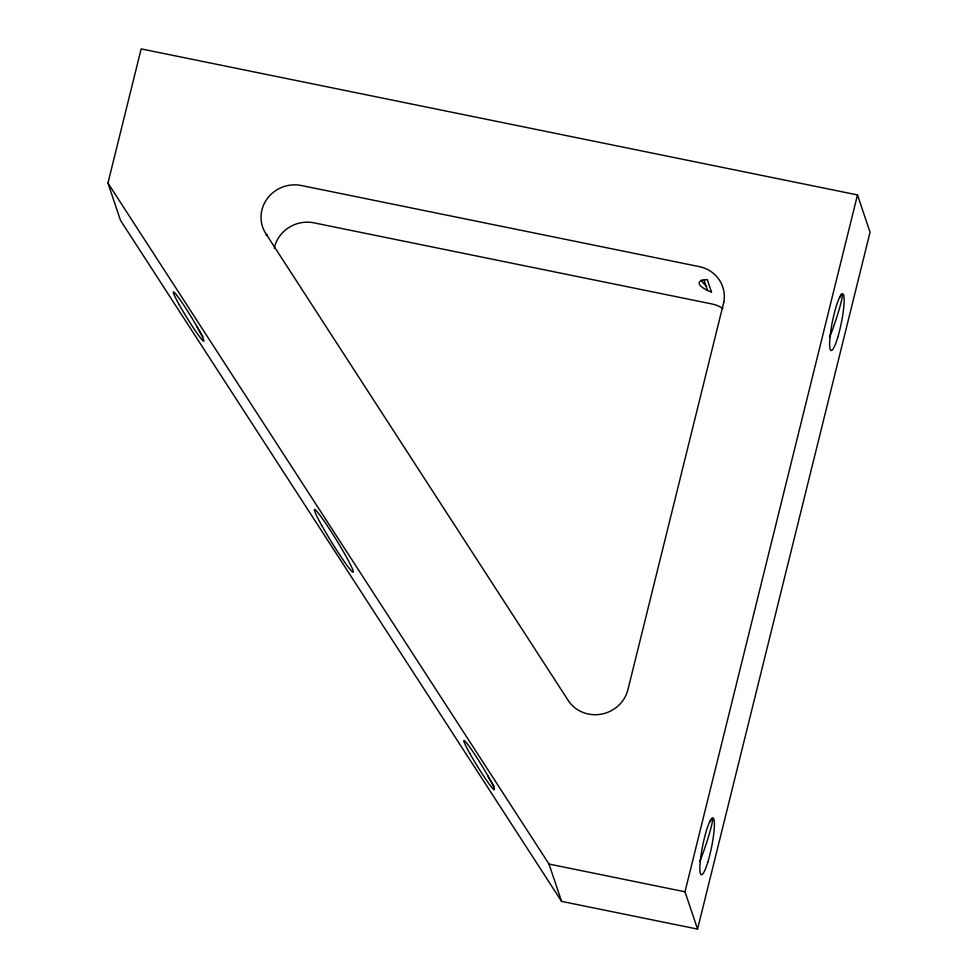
<?xml version="1.0" encoding="UTF-8"?>
<svg xmlns="http://www.w3.org/2000/svg" width="978" height="978" viewBox="0 0 978 978"><rect width="100%" height="100%" fill="white"/><g stroke="black" fill="none" stroke-linecap="round" stroke-linejoin="round"><path stroke-width="1.47" d="M266.163 235.233L266.823 234.414M107.947 183.069L141.15 48.9L857.498 194.928L870.053 232.238L697.558 929.1L561.568 901.374L120.502 220.38L107.947 183.069L549.013 864.063L561.568 901.374M697.558 929.1L684.991 891.789L857.498 194.928M703.964 279.965L707.326 279.635L711.581 292.275L707.485 290.429L703.964 279.965A28.961 7.396 13.9 0 0 707.485 290.429M549.013 864.063L684.991 891.789M267.092 234.842L267.507 236.053M722.95 308.486A32.91 31.406 -18.6 0 0 711.752 303.926L312.984 222.654A32.91 31.406 -18.6 0 0 274.256 248.204M706.776 286.444A28.643 9.56 21 0 1 701.36 280.014M202.972 336.725A28.643 1.614 62.2 0 1 197.104 326.945M494.391 786.593A28.643 1.614 62.2 0 1 493.963 785.994M493.499 785.297A28.643 1.614 62.2 0 1 487.631 775.517M709.881 821.85A28.643 2.372 -71.3 0 1 711.079 827.474A28.643 2.372 -71.3 0 1 699.893 861.312M839.637 297.679A28.643 2.372 -71.3 0 1 840.835 303.29A28.643 2.372 -71.3 0 1 829.662 337.141M723.83 302.043L627.937 689.649A32.91 31.406 -18.6 0 1 601.714 714.087A32.91 31.406 -18.6 0 1 568.707 701.226L265.796 233.571A32.91 31.406 -18.6 0 1 267.006 198.962A32.91 31.406 -18.6 0 1 300.429 185.331L699.197 266.603A32.91 31.406 -18.6 0 1 723.83 302.043M837.681 337.606A28.961 4.499 -78.5 0 0 842.767 293.803A28.961 4.499 -78.5 0 0 830.249 335.075A28.961 4.499 -78.5 0 0 837.681 337.606M707.73 862.425A28.961 4.499 -78.5 0 0 713.121 818.036A28.961 4.499 -78.5 0 0 700.566 858.574A28.961 4.499 -78.5 0 0 707.73 862.425M469.758 753.304A28.961 2.054 58.3 0 0 494.293 789.759A28.961 2.054 58.3 0 0 473.279 752.241A28.961 2.054 58.3 0 0 469.758 753.304M321.945 525.809A36.858 2.616 58.3 0 0 353.168 572.203A36.858 2.616 58.3 0 0 326.42 524.44A36.858 2.616 58.3 0 0 321.945 525.809M179.365 304.977A28.961 2.054 58.3 0 0 203.779 341.188A28.961 2.054 58.3 0 0 182.593 303.437A28.961 2.054 58.3 0 0 179.365 304.977"/></g></svg>
